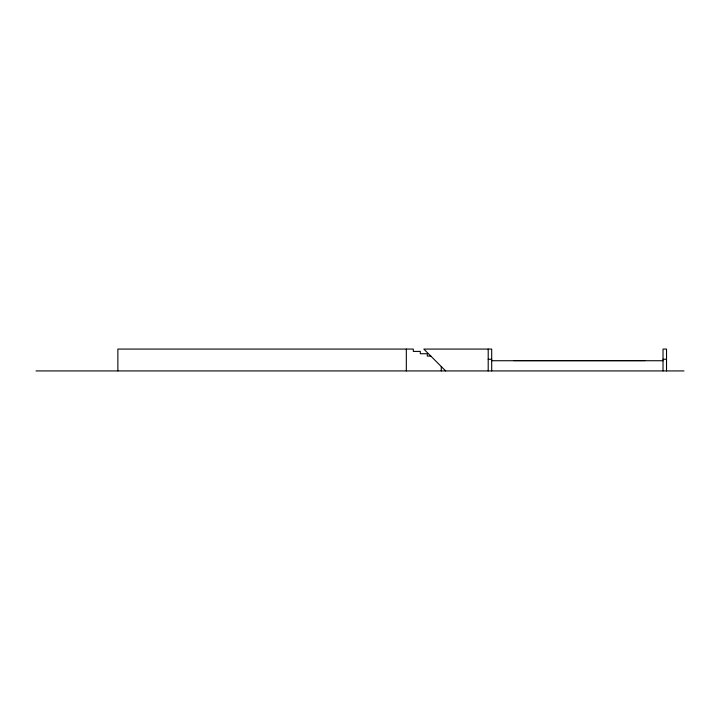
<?xml version="1.0" encoding="UTF-8"?>
<svg xmlns="http://www.w3.org/2000/svg" width="720" height="720" viewBox="0 0 720 720"><rect width="100%" height="100%" fill="white"/><g stroke="black" fill="none" stroke-linecap="round" stroke-linejoin="round"><path stroke-width="1.08" d="M430.803 356.067L427.302 356.067L427.302 353.736L420.309 353.736L420.309 351.405L413.316 351.405L413.316 349.074L117.873 349.074L117.873 370.926M488.205 359.271L491.697 359.271M663.021 359.271L666.522 359.271M513.828 360.585L645.021 360.585M491.697 360.729L663.021 360.729M36 370.926L684 370.926M445.662 370.926L423.81 349.074L491.697 349.074L491.697 370.926M666.522 370.926L666.522 349.074L663.021 349.074L663.021 370.926M488.205 349.074L488.205 370.926M441.288 366.552L441.288 370.926M406.323 349.074L406.323 370.926"/></g></svg>
